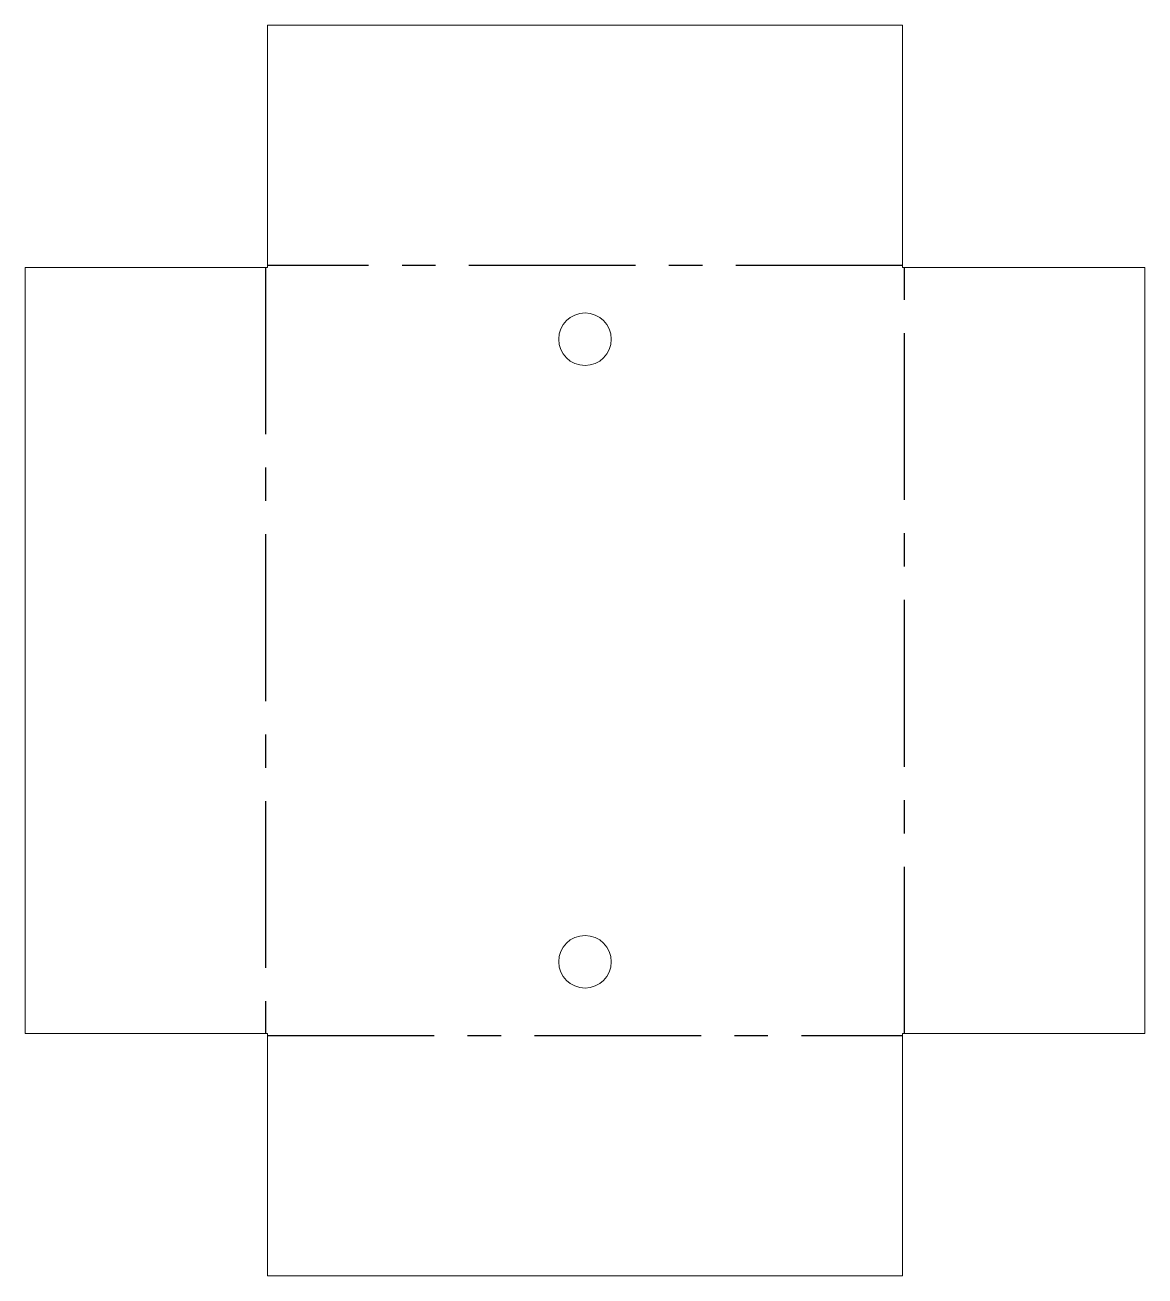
# Model space of a CAD drawing. Header units: millimetres. Extents: x -42.6 to 42.6, y -47.6 to 47.6.
import ezdxf

# ---------------------------------------------------------------- set-up
doc = ezdxf.new("R2010")
doc.units = ezdxf.units.MM
doc.linetypes.add('CENTERX2', pattern=[20.32, 12.7, -2.54, 2.54, -2.54])

msp = doc.modelspace()

# ---------------------------------------------------------------- linework, layer by layer
at = {"color": 7, "linetype": 'Continuous', "lineweight": 15}
for p, q in [((-24.172, 29.172), (-24.172, 47.622)), ((-24.172, 47.622), (24.172, 47.622)), ((24.172, 29.172), (24.172, 47.622)), ((-42.622, -29.172), (-42.622, 29.172)), ((-42.622, 29.172), (-24.172, 29.172)), ((24.172, 29.172), (42.622, 29.172)), ((42.622, 29.172), (42.622, -29.172)), ((-42.622, -29.172), (-24.172, -29.172)), ((-24.172, -29.172), (-24.172, -47.622)), ((24.172, -29.172), (42.622, -29.172)), ((24.172, -29.172), (24.172, -47.622)), ((24.172, -47.622), (-24.172, -47.622))]:
    msp.add_line(p, q, dxfattribs=at)
at = {"color": 7, "linetype": 'CENTERX2'}
for p, q in [((-24.311, 29.172), (-24.311, -29.172)), ((24.172, 29.311), (-24.172, 29.311)), ((24.311, -29.172), (24.311, 29.172)), ((-24.172, -29.311), (24.172, -29.311))]:
    msp.add_line(p, q, dxfattribs=at)
at = {"color": 7, "linetype": 'Continuous', "lineweight": 15}
for centre in [(0, 23.7), (0, -23.7)]:
    msp.add_circle(centre, 2, dxfattribs=at)

doc.saveas('drawing.dxf')
